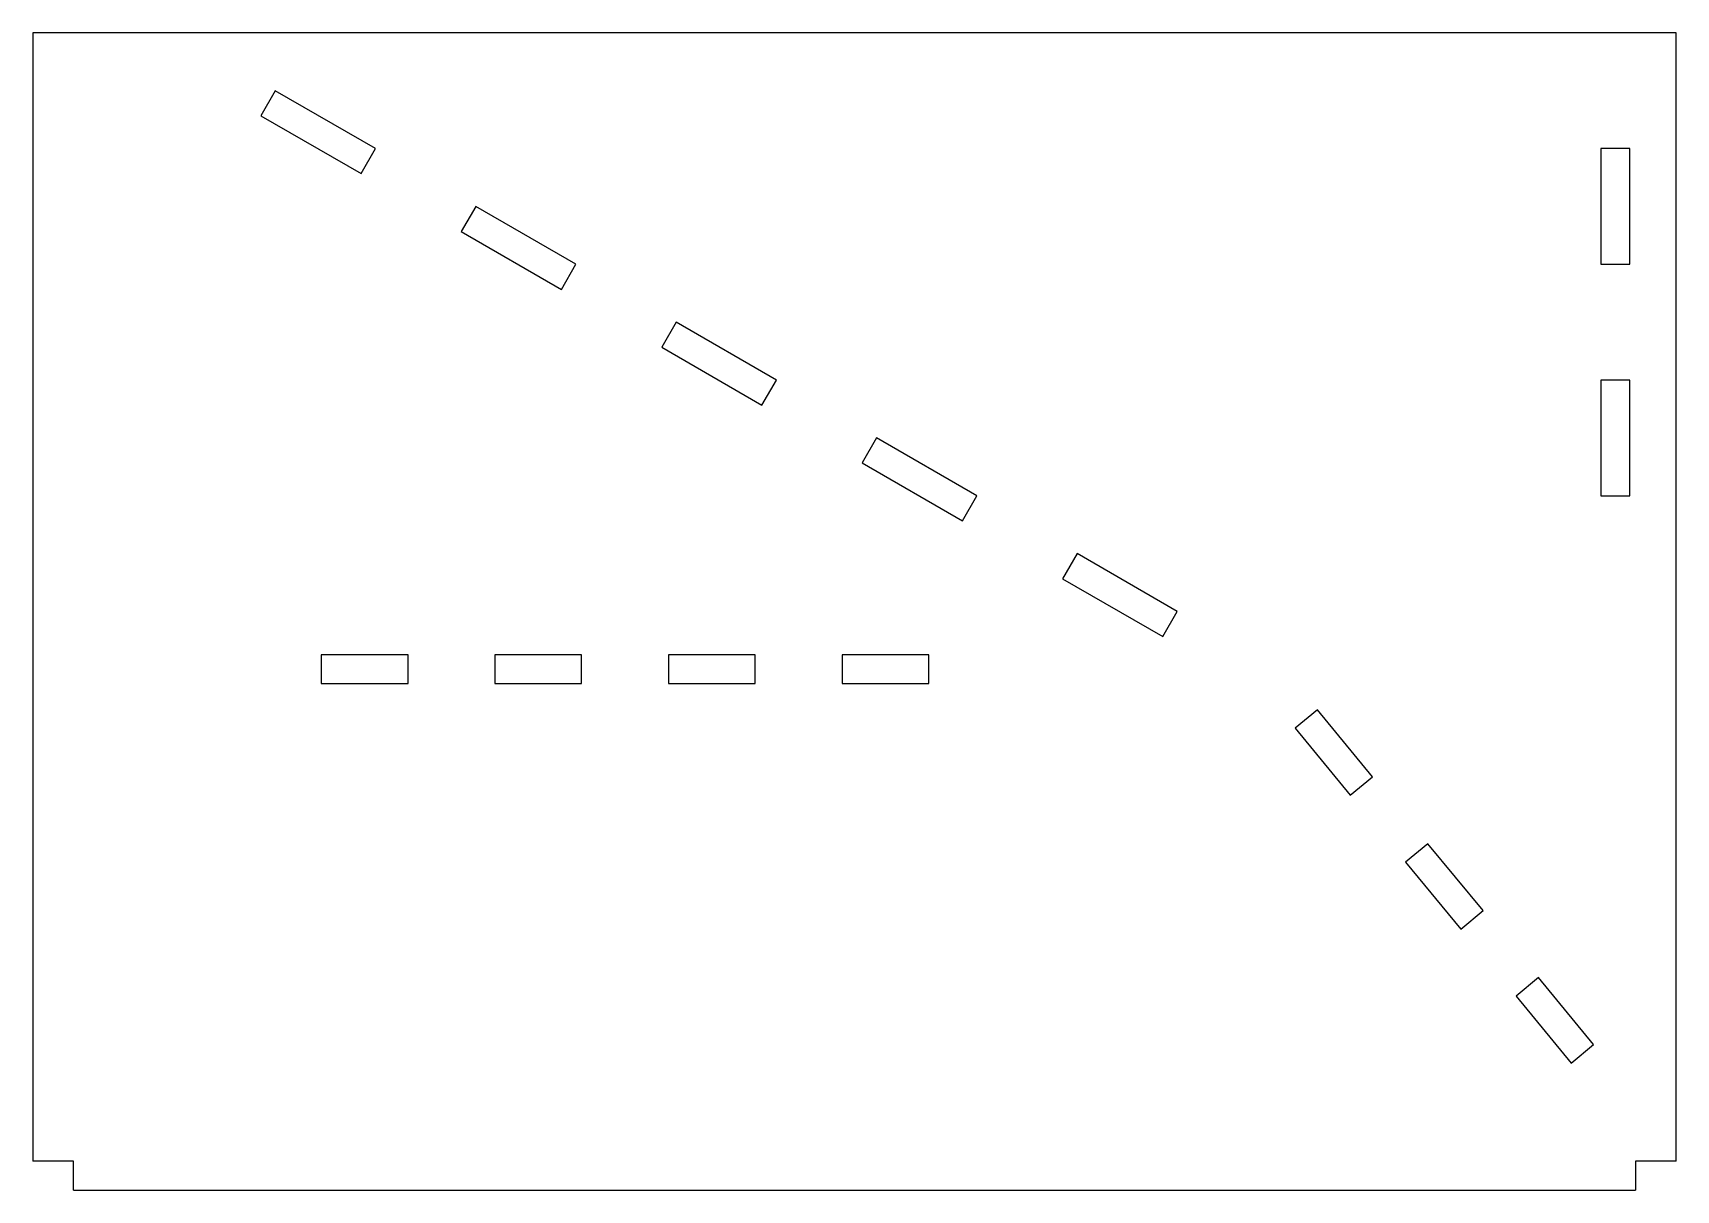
# Model space of a CAD drawing. Header units: millimetres. Extents: x -144 to 140, y -99 to 101.
import ezdxf

# ---------------------------------------------------------------- set-up
doc = ezdxf.new("R2010")
doc.units = ezdxf.units.MM

msp = doc.modelspace()

# ---------------------------------------------------------------- linework, layer by layer
at = {"color": 7, "linetype": 'Continuous', "lineweight": 25}
for p, q in [((-143.5, 100.84), (-143.5, -94.16)), ((140.5, 100.84), (-143.5, 100.84)), ((140.5, -94.16), (140.5, 100.84)), ((-101.6, 90.84), (-104.1, 86.51)), ((-84.28, 80.84), (-101.6, 90.84)), ((-104.1, 86.51), (-86.78, 76.51)), ((-86.78, 76.51), (-84.28, 80.84)), ((132.5, 80.84), (127.5, 80.84)), ((127.5, 80.84), (127.5, 60.84)), ((132.5, 60.84), (132.5, 80.84)), ((-66.96, 70.84), (-69.46, 66.51)), ((-49.64, 60.84), (-66.96, 70.84)), ((-69.46, 66.51), (-52.14, 56.51)), ((-52.14, 56.51), (-49.64, 60.84)), ((127.5, 60.84), (132.5, 60.84)), ((-32.32, 50.84), (-34.82, 46.51)), ((-15, 40.84), (-32.32, 50.84)), ((-34.82, 46.51), (-17.5, 36.51)), ((-17.5, 36.51), (-15, 40.84)), ((132.5, 40.84), (127.5, 40.84)), ((127.5, 40.84), (127.5, 20.84)), ((132.5, 20.84), (132.5, 40.84)), ((2.32, 30.84), (-0.18, 26.51)), ((19.64, 20.84), (2.32, 30.84)), ((-0.18, 26.51), (17.14, 16.51)), ((17.14, 16.51), (19.64, 20.84)), ((127.5, 20.84), (132.5, 20.84)), ((36.96, 10.84), (34.46, 6.51)), ((54.28, 0.84), (36.96, 10.84)), ((34.46, 6.51), (51.78, -3.49)), ((51.78, -3.49), (54.28, 0.84)), ((-93.66, -6.63), (-93.66, -11.63)), ((-78.66, -6.63), (-93.66, -6.63)), ((-78.66, -11.63), (-78.66, -6.63)), ((-63.66, -6.63), (-63.66, -11.63)), ((-48.66, -6.63), (-63.66, -6.63)), ((-48.66, -11.63), (-48.66, -6.63)), ((-33.66, -6.63), (-33.66, -11.63)), ((-18.66, -6.63), (-33.66, -6.63)), ((-18.66, -11.63), (-18.66, -6.63)), ((-3.66, -6.63), (-3.66, -11.63)), ((11.34, -6.63), (-3.66, -6.63)), ((11.34, -11.63), (11.34, -6.63)), ((-93.66, -11.63), (-78.66, -11.63)), ((-63.66, -11.63), (-48.66, -11.63)), ((-33.66, -11.63), (-18.66, -11.63)), ((-3.66, -11.63), (11.34, -11.63)), ((78.5, -16.15), (74.65, -19.33)), ((88.05, -27.72), (78.5, -16.15)), ((74.65, -19.33), (84.19, -30.9)), ((84.19, -30.9), (88.05, -27.72)), ((97.59, -39.29), (93.74, -42.47)), ((107.14, -50.86), (97.59, -39.29)), ((93.74, -42.47), (103.28, -54.05)), ((103.28, -54.05), (107.14, -50.86)), ((116.69, -62.43), (112.83, -65.62)), ((126.23, -74.01), (116.69, -62.43)), ((112.83, -65.62), (122.37, -77.19)), ((122.37, -77.19), (126.23, -74.01)), ((-136.5, -94.16), (-143.5, -94.16)), ((-136.5, -99.16), (-136.5, -94.16)), ((140.5, -94.16), (133.5, -94.16)), ((133.5, -94.16), (133.5, -99.16)), ((-136.5, -99.16), (133.5, -99.16))]:
    msp.add_line(p, q, dxfattribs=at)

doc.saveas('drawing.dxf')
